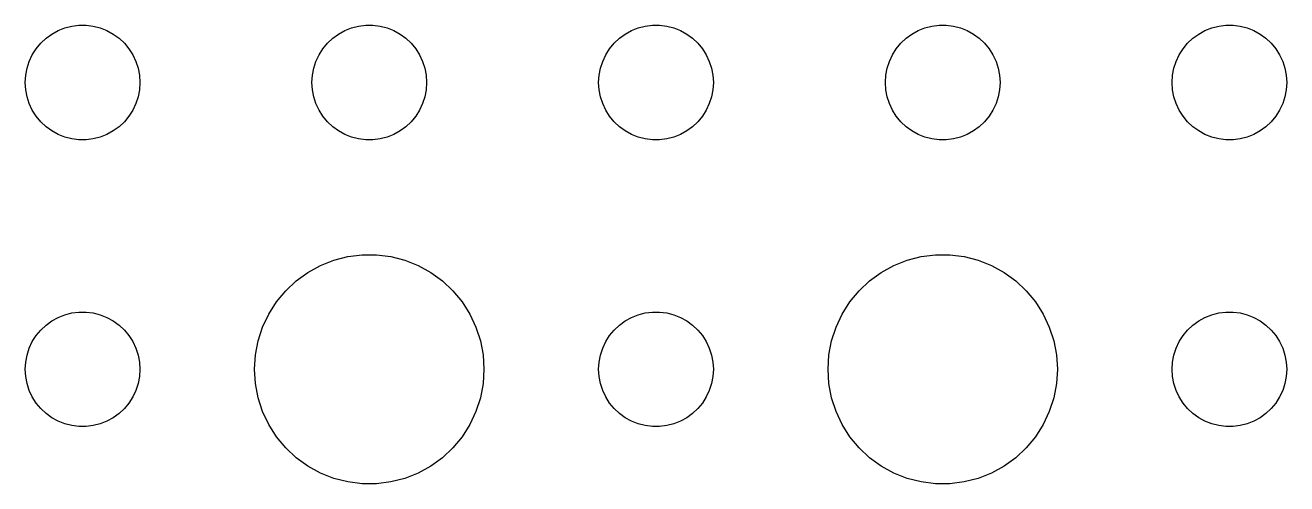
# Model space of a CAD drawing. Header units: metres. Extents: x -150 to 150, y -149 to 149.
# Drawn here: x 73.5 to 106.5, y -115.49 to -103.5 of the extents above; entities that cross this region are included whole.
import ezdxf

# ---------------------------------------------------------------- set-up
doc = ezdxf.new("R2010")
doc.units = ezdxf.units.M

msp = doc.modelspace()

# ---------------------------------------------------------------- linework, layer by layer
for p, q in [((74.3613, -103.643), (74.5365, -103.573)), ((74.5365, -103.573), (74.7189, -103.527)), ((74.7189, -103.527), (74.9058, -103.503)), ((74.9058, -103.503), (75.0942, -103.503)), ((75.0942, -103.503), (75.2811, -103.527)), ((75.2811, -103.527), (75.4635, -103.573)), ((75.4635, -103.573), (75.6387, -103.643)), ((81.8613, -103.643), (82.0365, -103.573)), ((82.0365, -103.573), (82.2189, -103.527)), ((82.2189, -103.527), (82.4058, -103.503)), ((82.4058, -103.503), (82.5942, -103.503)), ((82.5942, -103.503), (82.7811, -103.527)), ((82.7811, -103.527), (82.9635, -103.573)), ((82.9635, -103.573), (83.1387, -103.643)), ((89.3613, -103.643), (89.5365, -103.573)), ((89.5365, -103.573), (89.7189, -103.527)), ((89.7189, -103.527), (89.9058, -103.503)), ((89.9058, -103.503), (90.0942, -103.503)), ((90.0942, -103.503), (90.2811, -103.527)), ((90.2811, -103.527), (90.4635, -103.573)), ((90.4635, -103.573), (90.6387, -103.643)), ((96.8613, -103.643), (97.0365, -103.573)), ((97.0365, -103.573), (97.2189, -103.527)), ((97.2189, -103.527), (97.4058, -103.503)), ((97.4058, -103.503), (97.5942, -103.503)), ((97.5942, -103.503), (97.7811, -103.527)), ((97.7811, -103.527), (97.9635, -103.573)), ((97.9635, -103.573), (98.1387, -103.643)), ((104.361, -103.643), (104.536, -103.573)), ((104.536, -103.573), (104.719, -103.527)), ((104.719, -103.527), (104.906, -103.503)), ((104.906, -103.503), (105.094, -103.503)), ((105.094, -103.503), (105.281, -103.527)), ((105.281, -103.527), (105.464, -103.573)), ((105.464, -103.573), (105.639, -103.643)), ((73.9065, -103.973), (74.0439, -103.844)), ((74.0439, -103.844), (74.1963, -103.734)), ((74.1963, -103.734), (74.3613, -103.643)), ((75.6387, -103.643), (75.8037, -103.734)), ((75.8037, -103.734), (75.9561, -103.844)), ((75.9561, -103.844), (76.0934, -103.973)), ((81.4065, -103.973), (81.5439, -103.844)), ((81.5439, -103.844), (81.6963, -103.734)), ((81.6963, -103.734), (81.8613, -103.643)), ((83.1387, -103.643), (83.3037, -103.734)), ((83.3037, -103.734), (83.4561, -103.844)), ((83.4561, -103.844), (83.5934, -103.973)), ((88.9065, -103.973), (89.0439, -103.844)), ((89.0439, -103.844), (89.1963, -103.734)), ((89.1963, -103.734), (89.3613, -103.643)), ((90.6387, -103.643), (90.8037, -103.734)), ((90.8037, -103.734), (90.9561, -103.844)), ((90.9561, -103.844), (91.0934, -103.973)), ((96.4065, -103.973), (96.5439, -103.844)), ((96.5439, -103.844), (96.6963, -103.734)), ((96.6963, -103.734), (96.8613, -103.643)), ((98.1387, -103.643), (98.3037, -103.734)), ((98.3037, -103.734), (98.4561, -103.844)), ((98.4561, -103.844), (98.5934, -103.973)), ((103.907, -103.973), (104.044, -103.844)), ((104.044, -103.844), (104.196, -103.734)), ((104.196, -103.734), (104.361, -103.643)), ((105.639, -103.643), (105.804, -103.734)), ((105.804, -103.734), (105.956, -103.844)), ((105.956, -103.844), (106.093, -103.973)), ((73.6053, -104.448), (73.6855, -104.277)), ((73.6855, -104.277), (73.7865, -104.118)), ((73.7865, -104.118), (73.9065, -103.973)), ((76.0934, -103.973), (76.2135, -104.118)), ((76.2135, -104.118), (76.3145, -104.277)), ((76.3145, -104.277), (76.3947, -104.448)), ((81.1053, -104.448), (81.1855, -104.277)), ((81.1855, -104.277), (81.2865, -104.118)), ((81.2865, -104.118), (81.4065, -103.973)), ((83.5934, -103.973), (83.7135, -104.118)), ((83.7135, -104.118), (83.8145, -104.277)), ((83.8145, -104.277), (83.8947, -104.448)), ((88.6053, -104.448), (88.6855, -104.277)), ((88.6855, -104.277), (88.7865, -104.118)), ((88.7865, -104.118), (88.9065, -103.973)), ((91.0934, -103.973), (91.2135, -104.118)), ((91.2135, -104.118), (91.3145, -104.277)), ((91.3145, -104.277), (91.3947, -104.448)), ((96.1053, -104.448), (96.1855, -104.277)), ((96.1855, -104.277), (96.2865, -104.118)), ((96.2865, -104.118), (96.4065, -103.973)), ((98.5934, -103.973), (98.7135, -104.118)), ((98.7135, -104.118), (98.8145, -104.277)), ((98.8145, -104.277), (98.8947, -104.448)), ((103.605, -104.448), (103.686, -104.277)), ((103.686, -104.277), (103.786, -104.118)), ((103.786, -104.118), (103.907, -103.973)), ((106.093, -103.973), (106.214, -104.118)), ((106.214, -104.118), (106.314, -104.277)), ((106.314, -104.277), (106.395, -104.448)), ((73.5471, -104.627), (73.6053, -104.448)), ((76.3947, -104.448), (76.4529, -104.627)), ((81.0471, -104.627), (81.1053, -104.448)), ((83.8947, -104.448), (83.9529, -104.627)), ((88.5471, -104.627), (88.6053, -104.448)), ((91.3947, -104.448), (91.4529, -104.627)), ((96.0471, -104.627), (96.1053, -104.448)), ((98.8947, -104.448), (98.9529, -104.627)), ((103.547, -104.627), (103.605, -104.448)), ((106.395, -104.448), (106.453, -104.627)), ((73.5, -105), (73.5118, -104.812)), ((73.5118, -104.812), (73.5471, -104.627)), ((76.4529, -104.627), (76.4882, -104.812)), ((76.4882, -104.812), (76.5, -105)), ((81, -105), (81.0118, -104.812)), ((81.0118, -104.812), (81.0471, -104.627)), ((83.9529, -104.627), (83.9882, -104.812)), ((83.9882, -104.812), (84, -105)), ((88.5, -105), (88.5118, -104.812)), ((88.5118, -104.812), (88.5471, -104.627)), ((91.4529, -104.627), (91.4882, -104.812)), ((91.4882, -104.812), (91.5, -105)), ((96, -105), (96.0118, -104.812)), ((96.0118, -104.812), (96.0471, -104.627)), ((98.9529, -104.627), (98.9882, -104.812)), ((98.9882, -104.812), (99, -105)), ((103.5, -105), (103.512, -104.812)), ((103.512, -104.812), (103.547, -104.627)), ((106.453, -104.627), (106.488, -104.812)), ((106.488, -104.812), (106.5, -105)), ((73.5118, -105.188), (73.5, -105)), ((73.5471, -105.373), (73.5118, -105.188)), ((76.4882, -105.188), (76.4529, -105.373)), ((76.5, -105), (76.4882, -105.188)), ((81.0118, -105.188), (81, -105)), ((81.0471, -105.373), (81.0118, -105.188)), ((83.9882, -105.188), (83.9529, -105.373)), ((84, -105), (83.9882, -105.188)), ((88.5118, -105.188), (88.5, -105)), ((88.5471, -105.373), (88.5118, -105.188)), ((91.4882, -105.188), (91.4529, -105.373)), ((91.5, -105), (91.4882, -105.188)), ((96.0118, -105.188), (96, -105)), ((96.0471, -105.373), (96.0118, -105.188)), ((98.9882, -105.188), (98.9529, -105.373)), ((99, -105), (98.9882, -105.188)), ((103.512, -105.188), (103.5, -105)), ((103.547, -105.373), (103.512, -105.188)), ((106.488, -105.188), (106.453, -105.373)), ((106.5, -105), (106.488, -105.188)), ((73.6053, -105.552), (73.5471, -105.373)), ((73.6855, -105.723), (73.6053, -105.552)), ((76.3947, -105.552), (76.3145, -105.723)), ((76.4529, -105.373), (76.3947, -105.552)), ((81.1053, -105.552), (81.0471, -105.373)), ((81.1855, -105.723), (81.1053, -105.552)), ((83.8947, -105.552), (83.8145, -105.723)), ((83.9529, -105.373), (83.8947, -105.552)), ((88.6053, -105.552), (88.5471, -105.373)), ((88.6855, -105.723), (88.6053, -105.552)), ((91.3947, -105.552), (91.3145, -105.723)), ((91.4529, -105.373), (91.3947, -105.552)), ((96.1053, -105.552), (96.0471, -105.373)), ((96.1855, -105.723), (96.1053, -105.552)), ((98.8947, -105.552), (98.8145, -105.723)), ((98.9529, -105.373), (98.8947, -105.552)), ((103.605, -105.552), (103.547, -105.373)), ((103.686, -105.723), (103.605, -105.552)), ((106.395, -105.552), (106.314, -105.723)), ((106.453, -105.373), (106.395, -105.552)), ((73.7865, -105.882), (73.6855, -105.723)), ((73.9065, -106.027), (73.7865, -105.882)), ((76.2135, -105.882), (76.0934, -106.027)), ((76.3145, -105.723), (76.2135, -105.882)), ((81.2865, -105.882), (81.1855, -105.723)), ((81.4065, -106.027), (81.2865, -105.882)), ((83.7135, -105.882), (83.5934, -106.027)), ((83.8145, -105.723), (83.7135, -105.882)), ((88.7865, -105.882), (88.6855, -105.723)), ((88.9065, -106.027), (88.7865, -105.882)), ((91.2135, -105.882), (91.0934, -106.027)), ((91.3145, -105.723), (91.2135, -105.882)), ((96.2865, -105.882), (96.1855, -105.723)), ((96.4065, -106.027), (96.2865, -105.882)), ((98.7135, -105.882), (98.5934, -106.027)), ((98.8145, -105.723), (98.7135, -105.882)), ((103.786, -105.882), (103.686, -105.723)), ((103.907, -106.027), (103.786, -105.882)), ((106.214, -105.882), (106.093, -106.027)), ((106.314, -105.723), (106.214, -105.882)), ((74.0439, -106.156), (73.9065, -106.027)), ((74.1963, -106.266), (74.0439, -106.156)), ((75.9561, -106.156), (75.8037, -106.266)), ((76.0934, -106.027), (75.9561, -106.156)), ((81.5439, -106.156), (81.4065, -106.027)), ((81.6963, -106.266), (81.5439, -106.156)), ((83.4561, -106.156), (83.3037, -106.266)), ((83.5934, -106.027), (83.4561, -106.156)), ((89.0439, -106.156), (88.9065, -106.027)), ((89.1963, -106.266), (89.0439, -106.156)), ((90.9561, -106.156), (90.8037, -106.266)), ((91.0934, -106.027), (90.9561, -106.156)), ((96.5439, -106.156), (96.4065, -106.027)), ((96.6963, -106.266), (96.5439, -106.156)), ((98.4561, -106.156), (98.3037, -106.266)), ((98.5934, -106.027), (98.4561, -106.156)), ((104.044, -106.156), (103.907, -106.027)), ((104.196, -106.266), (104.044, -106.156)), ((105.956, -106.156), (105.804, -106.266)), ((106.093, -106.027), (105.956, -106.156)), ((74.3613, -106.357), (74.1963, -106.266)), ((74.5365, -106.427), (74.3613, -106.357)), ((74.7189, -106.473), (74.5365, -106.427)), ((74.9058, -106.497), (74.7189, -106.473)), ((75.0942, -106.497), (74.9058, -106.497)), ((75.2811, -106.473), (75.0942, -106.497)), ((75.4635, -106.427), (75.2811, -106.473)), ((75.6387, -106.357), (75.4635, -106.427)), ((75.8037, -106.266), (75.6387, -106.357)), ((81.8613, -106.357), (81.6963, -106.266)), ((82.0365, -106.427), (81.8613, -106.357)), ((82.2189, -106.473), (82.0365, -106.427)), ((82.4058, -106.497), (82.2189, -106.473)), ((82.5942, -106.497), (82.4058, -106.497)), ((82.7811, -106.473), (82.5942, -106.497)), ((82.9635, -106.427), (82.7811, -106.473)), ((83.1387, -106.357), (82.9635, -106.427)), ((83.3037, -106.266), (83.1387, -106.357)), ((89.3613, -106.357), (89.1963, -106.266)), ((89.5365, -106.427), (89.3613, -106.357)), ((89.7189, -106.473), (89.5365, -106.427)), ((89.9058, -106.497), (89.7189, -106.473)), ((90.0942, -106.497), (89.9058, -106.497)), ((90.2811, -106.473), (90.0942, -106.497)), ((90.4635, -106.427), (90.2811, -106.473)), ((90.6387, -106.357), (90.4635, -106.427)), ((90.8037, -106.266), (90.6387, -106.357)), ((96.8613, -106.357), (96.6963, -106.266)), ((97.0365, -106.427), (96.8613, -106.357)), ((97.2189, -106.473), (97.0365, -106.427)), ((97.4058, -106.497), (97.2189, -106.473)), ((97.5942, -106.497), (97.4058, -106.497)), ((97.7811, -106.473), (97.5942, -106.497)), ((97.9635, -106.427), (97.7811, -106.473)), ((98.1387, -106.357), (97.9635, -106.427)), ((98.3037, -106.266), (98.1387, -106.357)), ((104.361, -106.357), (104.196, -106.266)), ((104.536, -106.427), (104.361, -106.357)), ((104.719, -106.473), (104.536, -106.427)), ((104.906, -106.497), (104.719, -106.473)), ((105.094, -106.497), (104.906, -106.497)), ((105.281, -106.473), (105.094, -106.497)), ((105.464, -106.427), (105.281, -106.473)), ((105.639, -106.357), (105.464, -106.427)), ((105.804, -106.266), (105.639, -106.357)), ((81.573, -109.647), (81.9379, -109.553)), ((81.9379, -109.553), (82.3116, -109.506)), ((82.3116, -109.506), (82.6884, -109.506)), ((82.6884, -109.506), (83.0621, -109.553)), ((83.0621, -109.553), (83.427, -109.647)), ((96.573, -109.647), (96.9379, -109.553)), ((96.9379, -109.553), (97.3116, -109.506)), ((97.3116, -109.506), (97.6884, -109.506)), ((97.6884, -109.506), (98.0621, -109.553)), ((98.0621, -109.553), (98.427, -109.647)), ((80.8925, -109.967), (81.2227, -109.786)), ((81.2227, -109.786), (81.573, -109.647)), ((83.427, -109.647), (83.7773, -109.786)), ((83.7773, -109.786), (84.1075, -109.967)), ((95.8925, -109.967), (96.2227, -109.786)), ((96.2227, -109.786), (96.573, -109.647)), ((98.427, -109.647), (98.7773, -109.786)), ((98.7773, -109.786), (99.1075, -109.967)), ((80.3131, -110.446), (80.5877, -110.188)), ((80.5877, -110.188), (80.8925, -109.967)), ((84.1075, -109.967), (84.4123, -110.188)), ((84.4123, -110.188), (84.6869, -110.446)), ((95.3131, -110.446), (95.5877, -110.188)), ((95.5877, -110.188), (95.8925, -109.967)), ((99.1075, -109.967), (99.4123, -110.188)), ((99.4123, -110.188), (99.6869, -110.446)), ((80.073, -110.737), (80.3131, -110.446)), ((84.6869, -110.446), (84.927, -110.737)), ((95.073, -110.737), (95.3131, -110.446)), ((99.6869, -110.446), (99.927, -110.737)), ((79.8711, -111.055), (80.073, -110.737)), ((84.927, -110.737), (85.1289, -111.055)), ((94.8711, -111.055), (95.073, -110.737)), ((99.927, -110.737), (100.129, -111.055)), ((74.1963, -111.234), (74.3613, -111.143)), ((74.3613, -111.143), (74.5365, -111.073)), ((74.5365, -111.073), (74.7189, -111.027)), ((74.7189, -111.027), (74.9058, -111.003)), ((74.9058, -111.003), (75.0942, -111.003)), ((75.0942, -111.003), (75.2811, -111.027)), ((75.2811, -111.027), (75.4635, -111.073)), ((75.4635, -111.073), (75.6387, -111.143)), ((75.6387, -111.143), (75.8037, -111.234)), ((79.7107, -111.396), (79.8711, -111.055)), ((85.1289, -111.055), (85.2893, -111.396)), ((89.1963, -111.234), (89.3613, -111.143)), ((89.3613, -111.143), (89.5365, -111.073)), ((89.5365, -111.073), (89.7189, -111.027)), ((89.7189, -111.027), (89.9058, -111.003)), ((89.9058, -111.003), (90.0942, -111.003)), ((90.0942, -111.003), (90.2811, -111.027)), ((90.2811, -111.027), (90.4635, -111.073)), ((90.4635, -111.073), (90.6387, -111.143)), ((90.6387, -111.143), (90.8037, -111.234)), ((94.7107, -111.396), (94.8711, -111.055)), ((100.129, -111.055), (100.289, -111.396)), ((104.196, -111.234), (104.361, -111.143)), ((104.361, -111.143), (104.536, -111.073)), ((104.536, -111.073), (104.719, -111.027)), ((104.719, -111.027), (104.906, -111.003)), ((104.906, -111.003), (105.094, -111.003)), ((105.094, -111.003), (105.281, -111.027)), ((105.281, -111.027), (105.464, -111.073)), ((105.464, -111.073), (105.639, -111.143)), ((105.639, -111.143), (105.804, -111.234)), ((73.7865, -111.618), (73.9065, -111.473)), ((73.9065, -111.473), (74.0439, -111.344)), ((74.0439, -111.344), (74.1963, -111.234)), ((75.8037, -111.234), (75.9561, -111.344)), ((75.9561, -111.344), (76.0934, -111.473)), ((76.0934, -111.473), (76.2135, -111.618)), ((79.5943, -111.754), (79.7107, -111.396)), ((85.2893, -111.396), (85.4057, -111.754)), ((88.7865, -111.618), (88.9065, -111.473)), ((88.9065, -111.473), (89.0439, -111.344)), ((89.0439, -111.344), (89.1963, -111.234)), ((90.8037, -111.234), (90.9561, -111.344)), ((90.9561, -111.344), (91.0934, -111.473)), ((91.0934, -111.473), (91.2135, -111.618)), ((94.5943, -111.754), (94.7107, -111.396)), ((100.289, -111.396), (100.406, -111.754)), ((103.786, -111.618), (103.907, -111.473)), ((103.907, -111.473), (104.044, -111.344)), ((104.044, -111.344), (104.196, -111.234)), ((105.804, -111.234), (105.956, -111.344)), ((105.956, -111.344), (106.093, -111.473)), ((106.093, -111.473), (106.214, -111.618)), ((73.6053, -111.948), (73.6855, -111.777)), ((73.6855, -111.777), (73.7865, -111.618)), ((76.2135, -111.618), (76.3145, -111.777)), ((76.3145, -111.777), (76.3947, -111.948)), ((79.5237, -112.124), (79.5943, -111.754)), ((85.4057, -111.754), (85.4763, -112.124)), ((88.6053, -111.948), (88.6855, -111.777)), ((88.6855, -111.777), (88.7865, -111.618)), ((91.2135, -111.618), (91.3145, -111.777)), ((91.3145, -111.777), (91.3947, -111.948)), ((94.5237, -112.124), (94.5943, -111.754)), ((100.406, -111.754), (100.476, -112.124)), ((103.605, -111.948), (103.686, -111.777)), ((103.686, -111.777), (103.786, -111.618)), ((106.214, -111.618), (106.314, -111.777)), ((106.314, -111.777), (106.395, -111.948)), ((73.5118, -112.312), (73.5471, -112.127)), ((73.5471, -112.127), (73.6053, -111.948)), ((76.3947, -111.948), (76.4529, -112.127)), ((76.4529, -112.127), (76.4882, -112.312)), ((79.5, -112.5), (79.5237, -112.124)), ((85.4763, -112.124), (85.5, -112.5)), ((88.5118, -112.312), (88.5471, -112.127)), ((88.5471, -112.127), (88.6053, -111.948)), ((91.3947, -111.948), (91.4529, -112.127)), ((91.4529, -112.127), (91.4882, -112.312)), ((94.5, -112.5), (94.5237, -112.124)), ((100.476, -112.124), (100.5, -112.5)), ((103.512, -112.312), (103.547, -112.127)), ((103.547, -112.127), (103.605, -111.948)), ((106.395, -111.948), (106.453, -112.127)), ((106.453, -112.127), (106.488, -112.312)), ((73.5, -112.5), (73.5118, -112.312)), ((73.5118, -112.688), (73.5, -112.5)), ((76.4882, -112.312), (76.5, -112.5)), ((76.5, -112.5), (76.4882, -112.688)), ((79.5237, -112.876), (79.5, -112.5)), ((85.5, -112.5), (85.4763, -112.876)), ((88.5, -112.5), (88.5118, -112.312)), ((88.5118, -112.688), (88.5, -112.5)), ((91.4882, -112.312), (91.5, -112.5)), ((91.5, -112.5), (91.4882, -112.688)), ((94.5237, -112.876), (94.5, -112.5)), ((100.5, -112.5), (100.476, -112.876)), ((103.5, -112.5), (103.512, -112.312)), ((103.512, -112.688), (103.5, -112.5)), ((106.488, -112.312), (106.5, -112.5)), ((106.5, -112.5), (106.488, -112.688)), ((73.5471, -112.873), (73.5118, -112.688)), ((76.4882, -112.688), (76.4529, -112.873)), ((88.5471, -112.873), (88.5118, -112.688)), ((91.4882, -112.688), (91.4529, -112.873)), ((103.547, -112.873), (103.512, -112.688)), ((106.488, -112.688), (106.453, -112.873)), ((73.6053, -113.052), (73.5471, -112.873)), ((73.6855, -113.223), (73.6053, -113.052)), ((76.3947, -113.052), (76.3145, -113.223)), ((76.4529, -112.873), (76.3947, -113.052)), ((79.5943, -113.246), (79.5237, -112.876)), ((85.4763, -112.876), (85.4057, -113.246)), ((88.6053, -113.052), (88.5471, -112.873)), ((88.6855, -113.223), (88.6053, -113.052)), ((91.3947, -113.052), (91.3145, -113.223)), ((91.4529, -112.873), (91.3947, -113.052)), ((94.5943, -113.246), (94.5237, -112.876)), ((100.476, -112.876), (100.406, -113.246)), ((103.605, -113.052), (103.547, -112.873)), ((103.686, -113.223), (103.605, -113.052)), ((106.395, -113.052), (106.314, -113.223)), ((106.453, -112.873), (106.395, -113.052)), ((73.7865, -113.382), (73.6855, -113.223)), ((73.9065, -113.527), (73.7865, -113.382)), ((76.2135, -113.382), (76.0934, -113.527)), ((76.3145, -113.223), (76.2135, -113.382)), ((79.7107, -113.604), (79.5943, -113.246)), ((85.4057, -113.246), (85.2893, -113.604)), ((88.7865, -113.382), (88.6855, -113.223)), ((88.9065, -113.527), (88.7865, -113.382)), ((91.2135, -113.382), (91.0934, -113.527)), ((91.3145, -113.223), (91.2135, -113.382)), ((94.7107, -113.604), (94.5943, -113.246)), ((100.406, -113.246), (100.289, -113.604)), ((103.786, -113.382), (103.686, -113.223)), ((103.907, -113.527), (103.786, -113.382)), ((106.214, -113.382), (106.093, -113.527)), ((106.314, -113.223), (106.214, -113.382)), ((74.0439, -113.656), (73.9065, -113.527)), ((74.1963, -113.766), (74.0439, -113.656)), ((74.3613, -113.857), (74.1963, -113.766)), ((75.8037, -113.766), (75.6387, -113.857)), ((75.9561, -113.656), (75.8037, -113.766)), ((76.0934, -113.527), (75.9561, -113.656)), ((79.8711, -113.945), (79.7107, -113.604)), ((85.2893, -113.604), (85.1289, -113.945)), ((89.0439, -113.656), (88.9065, -113.527)), ((89.1963, -113.766), (89.0439, -113.656)), ((89.3613, -113.857), (89.1963, -113.766)), ((90.8037, -113.766), (90.6387, -113.857)), ((90.9561, -113.656), (90.8037, -113.766)), ((91.0934, -113.527), (90.9561, -113.656)), ((94.8711, -113.945), (94.7107, -113.604)), ((100.289, -113.604), (100.129, -113.945)), ((104.044, -113.656), (103.907, -113.527)), ((104.196, -113.766), (104.044, -113.656)), ((104.361, -113.857), (104.196, -113.766)), ((105.804, -113.766), (105.639, -113.857)), ((105.956, -113.656), (105.804, -113.766)), ((106.093, -113.527), (105.956, -113.656)), ((74.5365, -113.927), (74.3613, -113.857)), ((74.7189, -113.973), (74.5365, -113.927)), ((74.9058, -113.997), (74.7189, -113.973)), ((75.0942, -113.997), (74.9058, -113.997)), ((75.2811, -113.973), (75.0942, -113.997)), ((75.4635, -113.927), (75.2811, -113.973)), ((75.6387, -113.857), (75.4635, -113.927)), ((80.073, -114.263), (79.8711, -113.945)), ((85.1289, -113.945), (84.927, -114.263)), ((89.5365, -113.927), (89.3613, -113.857)), ((89.7189, -113.973), (89.5365, -113.927)), ((89.9058, -113.997), (89.7189, -113.973)), ((90.0942, -113.997), (89.9058, -113.997)), ((90.2811, -113.973), (90.0942, -113.997)), ((90.4635, -113.927), (90.2811, -113.973)), ((90.6387, -113.857), (90.4635, -113.927)), ((95.073, -114.263), (94.8711, -113.945)), ((100.129, -113.945), (99.927, -114.263)), ((104.536, -113.927), (104.361, -113.857)), ((104.719, -113.973), (104.536, -113.927)), ((104.906, -113.997), (104.719, -113.973)), ((105.094, -113.997), (104.906, -113.997)), ((105.281, -113.973), (105.094, -113.997)), ((105.464, -113.927), (105.281, -113.973)), ((105.639, -113.857), (105.464, -113.927)), ((80.3131, -114.554), (80.073, -114.263)), ((84.927, -114.263), (84.6869, -114.554)), ((95.3131, -114.554), (95.073, -114.263)), ((99.927, -114.263), (99.6869, -114.554)), ((80.5877, -114.812), (80.3131, -114.554)), ((80.8925, -115.033), (80.5877, -114.812)), ((84.4123, -114.812), (84.1075, -115.033)), ((84.6869, -114.554), (84.4123, -114.812)), ((95.5877, -114.812), (95.3131, -114.554)), ((95.8925, -115.033), (95.5877, -114.812)), ((99.4123, -114.812), (99.1075, -115.033)), ((99.6869, -114.554), (99.4123, -114.812)), ((81.2227, -115.214), (80.8925, -115.033)), ((84.1075, -115.033), (83.7773, -115.214)), ((96.2227, -115.214), (95.8925, -115.033)), ((99.1075, -115.033), (98.7773, -115.214)), ((81.573, -115.353), (81.2227, -115.214)), ((81.9379, -115.447), (81.573, -115.353)), ((82.3116, -115.494), (81.9379, -115.447)), ((82.6884, -115.494), (82.3116, -115.494)), ((83.0621, -115.447), (82.6884, -115.494)), ((83.427, -115.353), (83.0621, -115.447)), ((83.7773, -115.214), (83.427, -115.353)), ((96.573, -115.353), (96.2227, -115.214)), ((96.9379, -115.447), (96.573, -115.353)), ((97.3116, -115.494), (96.9379, -115.447)), ((97.6884, -115.494), (97.3116, -115.494)), ((98.0621, -115.447), (97.6884, -115.494)), ((98.427, -115.353), (98.0621, -115.447)), ((98.7773, -115.214), (98.427, -115.353))]:
    msp.add_line(p, q)

doc.saveas('drawing.dxf')
